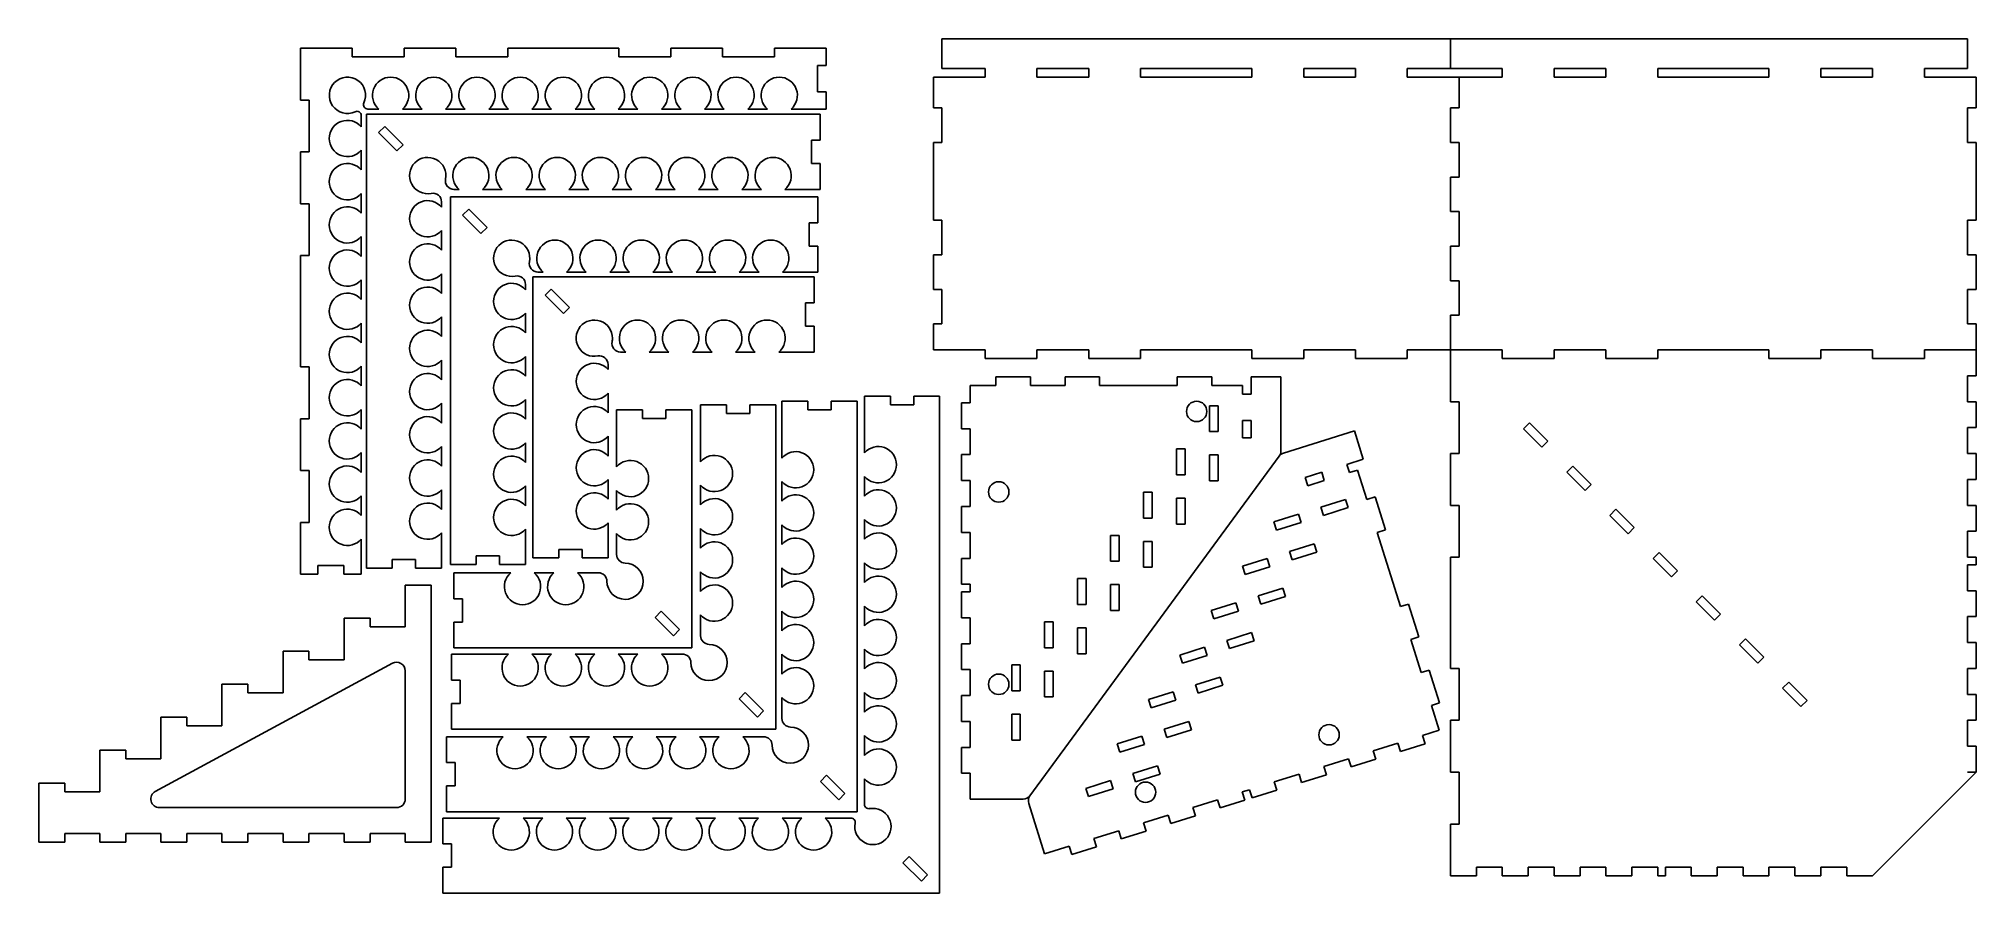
# Model space of a CAD drawing. Extents: x -43.9 to 12.2, y -3.5 to 21.2.
import ezdxf

# ---------------------------------------------------------------- set-up
doc = ezdxf.new("R2010")
doc.units = 0
doc.header["$MEASUREMENT"] = 0
for name, color, linetype in [('SIDE', 7, 'CONTINUOUS'), ('SUPPORT', 7, 'CONTINUOUS'), ('TRAY1', 7, 'CONTINUOUS'), ('TRAY2', 7, 'CONTINUOUS'), ('TRAY3', 7, 'CONTINUOUS'), ('TRAY4', 7, 'CONTINUOUS'), ('TRAY5', 7, 'CONTINUOUS'), ('TRAY6', 7, 'CONTINUOUS'), ('TRAY7', 7, 'CONTINUOUS'), ('TRAY8', 7, 'CONTINUOUS')]:
    doc.layers.add(name, color=color, linetype=linetype)

msp = doc.modelspace()

# ---------------------------------------------------------------- linework, layer by layer
at = {"layer": 'SIDE', "color": 5, "linetype": 'CONTINUOUS'}
for p, q in [((-3, 21.22), (-17.72, 21.22)), ((-17.72, 21.22), (-17.72, 20.36)), ((-3, 21.22), (11.97, 21.22)), ((-3, 21.22), (-3, 20.36)), ((11.97, 21.22), (11.97, 20.36)), ((-16.47, 20.36), (-17.72, 20.36)), ((-16.47, 20.11), (-16.47, 20.36)), ((-14.97, 20.11), (-14.97, 20.36)), ((-13.47, 20.36), (-14.97, 20.36)), ((-13.47, 20.11), (-13.47, 20.36)), ((-11.97, 20.11), (-11.97, 20.36)), ((-8.75, 20.36), (-11.97, 20.36)), ((-8.75, 20.11), (-8.75, 20.36)), ((-7.25, 20.11), (-7.25, 20.36)), ((-5.75, 20.36), (-7.25, 20.36)), ((-5.75, 20.11), (-5.75, 20.36)), ((-4.25, 20.11), (-4.25, 20.36)), ((-1.5, 20.36), (-4.25, 20.36)), ((-1.5, 20.11), (-1.5, 20.36)), ((0, 20.11), (0, 20.36)), ((0, 20.36), (1.5, 20.36)), ((1.5, 20.11), (1.5, 20.36)), ((3, 20.11), (3, 20.36)), ((3, 20.36), (6.22, 20.36)), ((6.22, 20.11), (6.22, 20.36)), ((7.72, 20.11), (7.72, 20.36)), ((7.72, 20.36), (9.22, 20.36)), ((9.22, 20.11), (9.22, 20.36)), ((10.72, 20.11), (10.72, 20.36)), ((10.72, 20.36), (11.97, 20.36)), ((-17.97, 20.11), (-17.97, 19.22)), ((-17.97, 20.11), (-17.72, 20.11)), ((-16.47, 20.11), (-17.97, 20.11)), ((-13.47, 20.11), (-14.97, 20.11)), ((-8.75, 20.11), (-11.97, 20.11)), ((-5.75, 20.11), (-7.25, 20.11)), ((-1.5, 20.11), (-4.25, 20.11)), ((-2.75, 20.11), (-2.75, 19.22)), ((0, 20.11), (1.5, 20.11)), ((3, 20.11), (6.22, 20.11)), ((7.72, 20.11), (9.22, 20.11)), ((12.22, 20.11), (10.72, 20.11)), ((12.22, 20.11), (12.22, 19.22)), ((-17.97, 19.22), (-17.72, 19.22)), ((-17.72, 19.22), (-17.72, 18.22)), ((-3, 19.22), (-3, 18.22)), ((-2.75, 19.22), (-3, 19.22)), ((12.22, 19.22), (11.97, 19.22)), ((11.97, 19.22), (11.97, 18.22)), ((-17.97, 18.22), (-17.72, 18.22)), ((-17.97, 18.22), (-17.97, 15.97)), ((-2.75, 18.22), (-3, 18.22)), ((-2.75, 18.22), (-2.75, 17.22)), ((12.22, 18.22), (11.97, 18.22)), ((12.22, 18.22), (12.22, 15.97)), ((-3, 17.22), (-3, 16.22)), ((-2.75, 17.22), (-3, 17.22)), ((-17.97, 15.97), (-17.72, 15.97)), ((-17.72, 15.97), (-17.72, 14.97)), ((-2.75, 16.22), (-3, 16.22)), ((-2.75, 16.22), (-2.75, 15.22)), ((12.22, 15.97), (11.97, 15.97)), ((11.97, 15.97), (11.97, 14.97)), ((-2.75, 15.22), (-3, 15.22)), ((-3, 15.22), (-3, 14.22)), ((-17.97, 14.97), (-17.72, 14.97)), ((-17.97, 14.97), (-17.97, 13.97)), ((12.22, 14.97), (11.97, 14.97)), ((12.22, 14.97), (12.22, 13.97)), ((-2.75, 14.22), (-3, 14.22)), ((-2.75, 14.22), (-2.75, 13.22)), ((-17.97, 13.97), (-17.72, 13.97)), ((-17.72, 13.97), (-17.72, 12.97)), ((12.22, 13.97), (11.97, 13.97)), ((11.97, 13.97), (11.97, 12.97)), ((-17.97, 12.97), (-17.72, 12.97)), ((-17.97, 12.97), (-17.97, 12.22)), ((-2.75, 13.22), (-3, 13.22)), ((-3, 13.22), (-3, 12.22)), ((12.22, 12.97), (11.97, 12.97)), ((12.22, 12.97), (12.22, 12.22)), ((-17.97, 12.22), (-16.47, 12.22)), ((-16.47, 11.97), (-16.47, 12.22)), ((-16.47, 11.97), (-14.97, 11.97)), ((-14.97, 11.97), (-14.97, 12.22)), ((-14.97, 12.22), (-13.47, 12.22)), ((-13.47, 11.97), (-13.47, 12.22)), ((-13.47, 11.97), (-11.97, 11.97)), ((-11.97, 11.97), (-11.97, 12.22)), ((-11.97, 12.22), (-8.75, 12.22)), ((-8.75, 11.97), (-8.75, 12.22)), ((-8.75, 11.97), (-7.25, 11.97)), ((-7.25, 11.97), (-7.25, 12.22)), ((-7.25, 12.22), (-5.75, 12.22)), ((-5.75, 11.97), (-5.75, 12.22)), ((-5.75, 11.97), (-4.25, 11.97)), ((-4.25, 11.97), (-4.25, 12.22)), ((-4.25, 12.22), (-3, 12.22)), ((-1.5, 12.22), (-3, 12.22)), ((-3, 10.72), (-3, 12.22)), ((-1.5, 11.97), (-1.5, 12.22)), ((0, 11.97), (-1.5, 11.97)), ((0, 11.97), (0, 12.22)), ((1.5, 12.22), (0, 12.22)), ((1.5, 11.97), (1.5, 12.22)), ((3, 11.97), (1.5, 11.97)), ((3, 11.97), (3, 12.22)), ((6.22, 12.22), (3, 12.22)), ((6.22, 11.97), (6.22, 12.22)), ((7.72, 11.97), (6.22, 11.97)), ((7.72, 11.97), (7.72, 12.22)), ((9.22, 12.22), (7.72, 12.22)), ((9.22, 11.97), (9.22, 12.22)), ((10.72, 11.97), (9.22, 11.97)), ((12.22, 12.22), (10.72, 12.22)), ((10.72, 11.97), (10.72, 12.22)), ((12.22, 11.47), (12.22, 12.22)), ((-16.158, 11.187), (-16.158, 11.437)), ((-15.158, 11.437), (-16.158, 11.437)), ((-15.158, 11.187), (-15.158, 11.437)), ((-14.158, 11.187), (-14.158, 11.437)), ((-13.158, 11.437), (-14.158, 11.437)), ((-13.158, 11.187), (-13.158, 11.437)), ((-9.908, 11.437), (-10.908, 11.437)), ((-10.908, 11.187), (-10.908, 11.437)), ((-9.908, 11.187), (-9.908, 11.437)), ((-7.908, 11.437), (-8.768, 11.437)), ((-8.768, 10.937), (-8.768, 11.437)), ((-7.908, 9.29), (-7.908, 11.437)), ((12.22, 11.47), (11.97, 11.47)), ((11.97, 10.72), (11.97, 11.47)), ((-16.908, 10.687), (-17.158, 10.687)), ((-17.158, 9.937), (-17.158, 10.687)), ((-16.908, 10.687), (-16.908, 11.187)), ((-16.158, 11.187), (-16.908, 11.187)), ((-15.158, 11.187), (-14.158, 11.187)), ((-13.158, 11.187), (-10.908, 11.187)), ((-9.908, 11.187), (-9.018, 11.187)), ((-9.018, 10.937), (-9.018, 11.187)), ((-8.768, 10.937), (-9.018, 10.937)), ((-2.75, 10.72), (-3, 10.72)), ((-2.75, 9.22), (-2.75, 10.72)), ((12.22, 10.72), (11.97, 10.72)), ((12.22, 9.97), (12.22, 10.72)), ((-9.973, 10.602), (-9.723, 10.602)), ((-9.973, 9.852), (-9.973, 10.602)), ((-9.723, 9.852), (-9.723, 10.602)), ((-8.768, 10.177), (-9.018, 10.177)), ((-9.018, 9.677), (-9.018, 10.177)), ((-8.768, 9.677), (-8.768, 10.177)), ((-0.886, 9.93), (-0.71, 10.106)), ((-0.71, 10.106), (-0.179, 9.576)), ((-16.908, 9.937), (-17.158, 9.937)), ((-16.908, 9.187), (-16.908, 9.937)), ((-9.973, 9.852), (-9.723, 9.852)), ((-8.768, 9.677), (-9.018, 9.677)), ((-7.83, 9.233), (-5.781, 9.875)), ((-5.781, 9.875), (-5.524, 9.054)), ((-0.886, 9.93), (-0.356, 9.399)), ((-0.356, 9.399), (-0.179, 9.576)), ((12.22, 9.97), (11.97, 9.97)), ((11.97, 9.22), (11.97, 9.97)), ((-16.908, 9.187), (-17.158, 9.187)), ((-17.158, 8.437), (-17.158, 9.187)), ((-15.173, -0.681), (-7.956, 9.142)), ((-10.928, 9.352), (-10.678, 9.352)), ((-10.928, 8.602), (-10.928, 9.352)), ((-10.678, 8.602), (-10.678, 9.352)), ((-9.973, 8.427), (-9.973, 9.177)), ((-9.973, 9.177), (-9.723, 9.177)), ((-9.723, 8.427), (-9.723, 9.177)), ((-6.001, 8.904), (-5.524, 9.054)), ((-2.75, 9.22), (-3, 9.22)), ((-3, 7.72), (-3, 9.22)), ((12.22, 9.22), (11.97, 9.22)), ((12.22, 8.47), (12.22, 9.22)), ((-16.908, 8.437), (-17.158, 8.437)), ((-16.908, 7.687), (-16.908, 8.437)), ((-10.928, 8.602), (-10.678, 8.602)), ((-9.973, 8.427), (-9.723, 8.427)), ((-7.204, 8.528), (-6.727, 8.677)), ((-7.204, 8.528), (-7.129, 8.289)), ((-7.129, 8.289), (-6.652, 8.439)), ((-6.727, 8.677), (-6.652, 8.439)), ((-6.001, 8.904), (-5.927, 8.666)), ((-5.927, 8.666), (-5.688, 8.741)), ((-5.422, 7.891), (-5.688, 8.741)), ((0.364, 8.68), (0.54, 8.856)), ((0.364, 8.68), (0.894, 8.149)), ((0.54, 8.856), (1.071, 8.326)), ((12.22, 8.47), (11.97, 8.47)), ((11.97, 7.72), (11.97, 8.47)), ((-11.883, 8.102), (-11.633, 8.102)), ((-11.883, 7.352), (-11.883, 8.102)), ((-11.633, 7.352), (-11.633, 8.102)), ((-10.928, 7.177), (-10.928, 7.927)), ((-10.928, 7.927), (-10.678, 7.927)), ((-10.678, 7.177), (-10.678, 7.927)), ((-6.751, 7.669), (-6.035, 7.893)), ((-5.961, 7.654), (-6.035, 7.893)), ((-5.422, 7.891), (-5.183, 7.966)), ((-5.183, 7.966), (-4.884, 7.012)), ((0.894, 8.149), (1.071, 8.326)), ((-16.908, 7.687), (-17.158, 7.687)), ((-17.158, 6.937), (-17.158, 7.687)), ((-11.883, 7.352), (-11.633, 7.352)), ((-8.111, 7.243), (-7.395, 7.467)), ((-7.321, 7.228), (-7.395, 7.467)), ((-6.676, 7.43), (-6.751, 7.669)), ((-6.676, 7.43), (-5.961, 7.654)), ((-2.75, 7.72), (-3, 7.72)), ((-2.75, 6.22), (-2.75, 7.72)), ((1.614, 7.43), (1.79, 7.606)), ((1.614, 7.43), (2.144, 6.899)), ((1.79, 7.606), (2.321, 7.076)), ((12.22, 7.72), (11.97, 7.72)), ((12.22, 6.97), (12.22, 7.72)), ((-16.908, 6.937), (-17.158, 6.937)), ((-16.908, 6.187), (-16.908, 6.937)), ((-12.838, 6.852), (-12.588, 6.852)), ((-12.838, 6.102), (-12.838, 6.852)), ((-12.588, 6.852), (-12.588, 6.102)), ((-10.928, 7.177), (-10.678, 7.177)), ((-8.036, 7.004), (-8.111, 7.243)), ((-8.036, 7.004), (-7.321, 7.228)), ((-5.123, 6.937), (-4.884, 7.012)), ((-4.45, 4.79), (-5.123, 6.937)), ((2.144, 6.899), (2.321, 7.076)), ((12.22, 6.97), (11.97, 6.97)), ((11.97, 6.22), (11.97, 6.97)), ((-16.908, 6.187), (-17.158, 6.187)), ((-17.158, 5.437), (-17.158, 6.187)), ((-11.883, 5.927), (-11.883, 6.677)), ((-11.883, 6.677), (-11.633, 6.677)), ((-11.633, 5.927), (-11.633, 6.677)), ((-9.018, 5.958), (-8.303, 6.182)), ((-8.228, 5.943), (-8.303, 6.182)), ((-7.658, 6.384), (-6.943, 6.608)), ((-7.584, 6.145), (-7.658, 6.384)), ((-7.584, 6.145), (-6.868, 6.369)), ((-6.868, 6.369), (-6.943, 6.608)), ((-2.75, 6.22), (-3, 6.22)), ((-3, 3), (-3, 6.22)), ((2.864, 6.18), (3.04, 6.356)), ((2.864, 6.18), (3.394, 5.649)), ((3.04, 6.356), (3.571, 5.826)), ((12.22, 6.22), (11.97, 6.22)), ((12.22, 6), (12.22, 6.22)), ((-12.838, 6.102), (-12.588, 6.102)), ((-11.883, 5.927), (-11.633, 5.927)), ((-8.944, 5.719), (-9.018, 5.958)), ((-8.944, 5.719), (-8.228, 5.943)), ((3.394, 5.649), (3.571, 5.826)), ((11.97, 5.25), (11.97, 6)), ((12.22, 6), (11.97, 6)), ((-16.908, 5.437), (-17.158, 5.437)), ((-17.158, 4.467), (-17.158, 5.217)), ((-16.908, 5.217), (-17.158, 5.217)), ((-16.908, 5.217), (-16.908, 5.437)), ((-13.543, 5.602), (-13.793, 5.602)), ((-13.793, 4.852), (-13.793, 5.602)), ((-13.543, 4.852), (-13.543, 5.602)), ((-12.838, 4.677), (-12.838, 5.427)), ((-12.838, 5.427), (-12.588, 5.427)), ((-12.588, 5.427), (-12.588, 4.677)), ((-8.566, 5.099), (-7.85, 5.323)), ((-8.491, 4.86), (-8.566, 5.099)), ((-8.491, 4.86), (-7.775, 5.084)), ((-7.775, 5.084), (-7.85, 5.323)), ((4.114, 4.93), (4.29, 5.106)), ((4.29, 5.106), (4.821, 4.576)), ((12.22, 5.25), (11.97, 5.25)), ((12.22, 4.5), (12.22, 5.25)), ((-13.543, 4.852), (-13.793, 4.852)), ((-12.838, 4.677), (-12.588, 4.677)), ((-9.926, 4.673), (-9.21, 4.897)), ((-9.851, 4.434), (-9.926, 4.673)), ((-9.851, 4.434), (-9.135, 4.658)), ((-9.135, 4.658), (-9.21, 4.897)), ((-4.45, 4.79), (-4.212, 4.865)), ((-4.212, 4.865), (-3.913, 3.911)), ((4.114, 4.93), (4.644, 4.399)), ((4.644, 4.399), (4.821, 4.576)), ((12.22, 4.5), (11.97, 4.5)), ((11.97, 3.75), (11.97, 4.5)), ((-16.908, 4.467), (-17.158, 4.467)), ((-16.908, 3.717), (-16.908, 4.467)), ((-14.748, 4.352), (-14.748, 3.602)), ((-14.498, 4.352), (-14.748, 4.352)), ((-14.498, 3.602), (-14.498, 4.352)), ((-13.793, 3.427), (-13.793, 4.177)), ((-13.543, 4.177), (-13.793, 4.177)), ((-13.543, 3.427), (-13.543, 4.177)), ((-8.757, 4.038), (-9.473, 3.814)), ((-8.683, 3.799), (-8.757, 4.038)), ((-16.908, 3.717), (-17.158, 3.717)), ((-17.158, 2.967), (-17.158, 3.717)), ((-14.498, 3.602), (-14.748, 3.602)), ((-13.543, 3.427), (-13.793, 3.427)), ((-10.117, 3.612), (-10.833, 3.388)), ((-10.758, 3.149), (-10.833, 3.388)), ((-10.758, 3.149), (-10.042, 3.373)), ((-10.042, 3.373), (-10.117, 3.612)), ((-9.398, 3.575), (-9.473, 3.814)), ((-9.398, 3.575), (-8.683, 3.799)), ((-4.151, 3.836), (-3.913, 3.911)), ((-3.852, 2.882), (-4.151, 3.836)), ((5.364, 3.68), (5.54, 3.856)), ((5.364, 3.68), (5.894, 3.149)), ((5.54, 3.856), (6.071, 3.326)), ((12.22, 3.75), (11.97, 3.75)), ((12.22, 3), (12.22, 3.75)), ((-16.908, 2.967), (-17.158, 2.967)), ((-16.908, 2.217), (-16.908, 2.967)), ((-15.453, 3.102), (-15.703, 3.102)), ((-15.703, 2.352), (-15.703, 3.102)), ((-15.453, 2.352), (-15.453, 3.102)), ((-14.748, 2.177), (-14.748, 2.927)), ((-14.748, 2.927), (-14.498, 2.927)), ((-14.498, 2.177), (-14.498, 2.927)), ((-3.852, 2.882), (-3.614, 2.956)), ((-3.614, 2.956), (-3.315, 2.002)), ((-2.75, 3), (-3, 3)), ((-2.75, 1.5), (-2.75, 3)), ((5.894, 3.149), (6.071, 3.326)), ((12.22, 3), (11.97, 3)), ((11.97, 2.25), (11.97, 3)), ((-15.453, 2.352), (-15.703, 2.352)), ((-11.74, 2.103), (-11.024, 2.327)), ((-11.024, 2.327), (-10.95, 2.088)), ((-10.38, 2.529), (-9.665, 2.753)), ((-10.38, 2.529), (-10.306, 2.29)), ((-10.306, 2.29), (-9.59, 2.514)), ((-9.665, 2.753), (-9.59, 2.514)), ((6.614, 2.43), (6.79, 2.606)), ((6.614, 2.43), (7.144, 1.899)), ((6.79, 2.606), (7.321, 2.076)), ((12.22, 2.25), (11.97, 2.25)), ((12.22, 1.5), (12.22, 2.25)), ((-16.908, 2.217), (-17.158, 2.217)), ((-17.158, 1.467), (-17.158, 2.217)), ((-14.498, 2.177), (-14.748, 2.177)), ((-11.74, 2.103), (-11.665, 1.864)), ((-11.665, 1.864), (-10.95, 2.088)), ((-3.553, 1.927), (-3.315, 2.002)), ((-3.553, 1.927), (-3.329, 1.212)), ((7.144, 1.899), (7.321, 2.076)), ((-16.908, 1.467), (-17.158, 1.467)), ((-16.908, 0.717), (-16.908, 1.467)), ((-15.703, 0.927), (-15.703, 1.677)), ((-15.453, 1.677), (-15.703, 1.677)), ((-15.453, 0.927), (-15.453, 1.677)), ((-11.288, 1.244), (-10.572, 1.468)), ((-11.288, 1.244), (-11.213, 1.005)), ((-10.497, 1.229), (-11.213, 1.005)), ((-10.572, 1.468), (-10.497, 1.229)), ((-3.806, 1.062), (-3.329, 1.212)), ((-2.75, 1.5), (-3, 1.5)), ((-3, 0), (-3, 1.5)), ((12.22, 1.5), (11.97, 1.5)), ((11.97, 0.75), (11.97, 1.5)), ((-16.908, 0.717), (-17.158, 0.717)), ((-17.158, -0.033), (-17.158, 0.717)), ((-15.453, 0.927), (-15.703, 0.927)), ((-12.647, 0.817), (-11.932, 1.042)), ((-12.647, 0.817), (-12.573, 0.579)), ((-12.573, 0.579), (-11.857, 0.803)), ((-11.857, 0.803), (-11.932, 1.042)), ((-5.238, 0.614), (-4.522, 0.838)), ((-5.238, 0.614), (-5.163, 0.375)), ((-4.522, 0.838), (-4.447, 0.599)), ((-4.447, 0.599), (-3.731, 0.824)), ((-3.806, 1.062), (-3.731, 0.824)), ((12.22, 0.75), (11.97, 0.75)), ((12.22, 0), (12.22, 0.75)), ((-12.195, -0.042), (-11.479, 0.183)), ((-11.479, 0.183), (-11.404, -0.056)), ((-6.669, 0.165), (-5.953, 0.389)), ((-6.669, 0.165), (-6.594, -0.073)), ((-5.953, 0.389), (-5.878, 0.151)), ((-5.878, 0.151), (-5.163, 0.375)), ((9.22, -3), (12.22, 0)), ((11.97, 0), (12.22, 0)), ((-16.908, -0.033), (-17.158, -0.033)), ((-16.908, -0.783), (-16.908, -0.033)), ((-13.555, -0.468), (-12.839, -0.243)), ((-13.555, -0.468), (-13.48, -0.706)), ((-13.48, -0.706), (-12.764, -0.482)), ((-12.839, -0.243), (-12.764, -0.482)), ((-12.195, -0.042), (-12.12, -0.28)), ((-12.12, -0.28), (-11.404, -0.056)), ((-9.026, -0.573), (-8.816, -0.508)), ((-8.816, -0.508), (-8.741, -0.746)), ((-8.741, -0.746), (-8.026, -0.522)), ((-8.1, -0.283), (-7.385, -0.059)), ((-8.1, -0.283), (-8.026, -0.522)), ((-7.385, -0.059), (-7.31, -0.298)), ((-7.31, -0.298), (-6.594, -0.073)), ((-2.75, 0), (-3, 0)), ((-2.75, -1.5), (-2.75, 0)), ((-15.374, -0.783), (-16.908, -0.783)), ((-15.21, -0.904), (-14.751, -2.367)), ((-10.457, -1.022), (-9.742, -0.798)), ((-10.457, -1.022), (-10.383, -1.26)), ((-9.742, -0.798), (-9.667, -1.036)), ((-9.667, -1.036), (-8.951, -0.812)), ((-9.026, -0.573), (-8.951, -0.812)), ((-11.889, -1.47), (-11.173, -1.246)), ((-11.889, -1.47), (-11.814, -1.709)), ((-11.173, -1.246), (-11.098, -1.485)), ((-11.098, -1.485), (-10.383, -1.26)), ((-3, -3), (-3, -1.5)), ((-2.75, -1.5), (-3, -1.5)), ((-14.751, -2.367), (-14.036, -2.143)), ((-14.036, -2.143), (-13.961, -2.382)), ((-13.961, -2.382), (-13.245, -2.157)), ((-13.32, -1.919), (-12.604, -1.695)), ((-13.32, -1.919), (-13.245, -2.157)), ((-12.604, -1.695), (-12.53, -1.933)), ((-12.53, -1.933), (-11.814, -1.709)), ((-2.25, -3), (-2.25, -2.75)), ((-1.5, -2.75), (-2.25, -2.75)), ((-1.5, -3), (-1.5, -2.75)), ((-0.75, -3), (-0.75, -2.75)), ((0, -2.75), (-0.75, -2.75)), ((0, -3), (0, -2.75)), ((0.75, -3), (0.75, -2.75)), ((1.5, -2.75), (0.75, -2.75)), ((1.5, -3), (1.5, -2.75)), ((2.25, -3), (2.25, -2.75)), ((3, -2.75), (2.25, -2.75)), ((3, -3), (3, -2.75)), ((3.97, -2.75), (3.22, -2.75)), ((3.22, -3), (3.22, -2.75)), ((3.97, -3), (3.97, -2.75)), ((4.72, -3), (4.72, -2.75)), ((5.47, -2.75), (4.72, -2.75)), ((5.47, -3), (5.47, -2.75)), ((6.22, -3), (6.22, -2.75)), ((6.97, -2.75), (6.22, -2.75)), ((6.97, -3), (6.97, -2.75)), ((7.72, -3), (7.72, -2.75)), ((8.47, -2.75), (7.72, -2.75)), ((8.47, -3), (8.47, -2.75)), ((-2.25, -3), (-3, -3)), ((-0.75, -3), (-1.5, -3)), ((0.75, -3), (0, -3)), ((2.25, -3), (1.5, -3)), ((3.22, -3), (3, -3)), ((4.72, -3), (3.97, -3)), ((6.22, -3), (5.47, -3)), ((7.72, -3), (6.97, -3)), ((9.22, -3), (8.47, -3))]:
    msp.add_line(p, q, dxfattribs=at)
for centre in [(-10.348, 10.437), (-16.078, 8.107), (-16.078, 2.542), (-6.516, 1.083), (-11.827, -0.581)]:
    msp.add_circle(centre, 0.295, dxfattribs=at)
for centre, radius, start, end in [((-8.158, 9.29), 0.25, 323.6984, 0), ((-7.755, 8.994), 0.25, 107.3968, 143.6984), ((-6.006, 7.247), 0.295, 17.3968, 17.3968), ((-15.374, -0.533), 0.25, 270, 323.6984), ((-14.971, -0.829), 0.25, 143.6984, 197.3968)]:
    msp.add_arc(centre, radius, start, end, dxfattribs=at)
at = {"layer": 'SUPPORT', "color": 5, "linetype": 'CONTINUOUS'}
for p, q in [((-33.259, 5.41), (-32.51, 5.41)), ((-33.259, 4.205), (-33.259, 5.41)), ((-32.51, 5.41), (-32.51, -2.025)), ((-34.277, 4.455), (-35.027, 4.455)), ((-35.027, 3.25), (-35.027, 4.455)), ((-34.277, 4.205), (-34.277, 4.455)), ((-33.259, 4.205), (-34.277, 4.205)), ((-36.045, 3.5), (-36.795, 3.5)), ((-36.795, 2.295), (-36.795, 3.5)), ((-36.045, 3.25), (-36.045, 3.5)), ((-33.628, 3.154), (-40.494, -0.555)), ((-35.027, 3.25), (-36.045, 3.25)), ((-33.259, 2.934), (-33.259, -0.775)), ((-37.813, 2.545), (-38.563, 2.545)), ((-38.563, 1.34), (-38.563, 2.545)), ((-37.813, 2.295), (-37.813, 2.545)), ((-36.795, 2.295), (-37.813, 2.295)), ((-39.581, 1.59), (-40.331, 1.59)), ((-40.331, 0.385), (-40.331, 1.59)), ((-39.581, 1.34), (-39.581, 1.59)), ((-38.563, 1.34), (-39.581, 1.34)), ((-41.349, 0.635), (-42.099, 0.635)), ((-42.099, -0.57), (-42.099, 0.635)), ((-41.349, 0.385), (-41.349, 0.635)), ((-40.331, 0.385), (-41.349, 0.385)), ((-43.867, -2.025), (-43.867, -0.32)), ((-43.117, -0.32), (-43.867, -0.32)), ((-43.117, -0.57), (-43.117, -0.32)), ((-42.099, -0.57), (-43.117, -0.57)), ((-40.375, -1.025), (-33.509, -1.025)), ((-43.117, -2.025), (-43.867, -2.025)), ((-43.117, -2.025), (-43.117, -1.775)), ((-42.099, -1.775), (-43.117, -1.775)), ((-42.099, -2.025), (-42.099, -1.775)), ((-41.349, -2.025), (-42.099, -2.025)), ((-41.349, -2.025), (-41.349, -1.775)), ((-40.331, -1.775), (-41.349, -1.775)), ((-40.331, -2.025), (-40.331, -1.775)), ((-39.581, -2.025), (-40.331, -2.025)), ((-39.581, -2.025), (-39.581, -1.775)), ((-38.563, -1.775), (-39.581, -1.775)), ((-38.563, -2.025), (-38.563, -1.775)), ((-37.813, -2.025), (-38.563, -2.025)), ((-37.813, -2.025), (-37.813, -1.775)), ((-36.795, -1.775), (-37.813, -1.775)), ((-36.795, -2.025), (-36.795, -1.775)), ((-36.045, -2.025), (-36.795, -2.025)), ((-36.045, -2.025), (-36.045, -1.775)), ((-35.027, -1.775), (-36.045, -1.775)), ((-35.027, -2.025), (-35.027, -1.775)), ((-34.277, -2.025), (-35.027, -2.025)), ((-34.277, -2.025), (-34.277, -1.775)), ((-33.259, -1.775), (-34.277, -1.775)), ((-33.259, -1.775), (-33.259, -2.025)), ((-32.51, -2.025), (-33.259, -2.025))]:
    msp.add_line(p, q, dxfattribs=at)
for centre, start, end in [((-33.509, 2.934), 0, 118.3761), ((-40.375, -0.775), 118.3761, 270), ((-33.509, -0.775), 270, 0)]:
    msp.add_arc(centre, 0.25, start, end, dxfattribs=at)
at = {"layer": 'TRAY1', "color": 5, "linetype": 'CONTINUOUS'}
for p, q in [((-27.138, 10.479), (-27.138, 8.834)), ((-26.388, 10.479), (-27.138, 10.479)), ((-26.388, 10.479), (-26.388, 10.229)), ((-25.713, 10.229), (-26.388, 10.229)), ((-24.963, 10.479), (-25.713, 10.479)), ((-25.713, 10.229), (-25.713, 10.479)), ((-24.963, 3.594), (-24.963, 10.479)), ((-27.138, 8.154), (-27.138, 7.584)), ((-27.138, 6.904), (-27.138, 6.3)), ((-31.848, 5.769), (-31.848, 5.019)), ((-30.203, 5.769), (-31.848, 5.769)), ((-28.953, 5.769), (-29.523, 5.769)), ((-27.67, 5.769), (-28.273, 5.769)), ((-31.598, 5.019), (-31.848, 5.019)), ((-31.598, 5.019), (-31.598, 4.344)), ((-25.847, 4.654), (-26.024, 4.478)), ((-25.317, 4.124), (-25.847, 4.654)), ((-31.598, 4.344), (-31.848, 4.344)), ((-31.848, 4.344), (-31.848, 3.594)), ((-25.494, 3.947), (-26.024, 4.478)), ((-25.317, 4.124), (-25.494, 3.947)), ((-24.963, 3.594), (-31.848, 3.594))]:
    msp.add_line(p, q, dxfattribs=at)
for centre, radius, start, end in [((-26.738, 8.494), 0.525, 220.3676, 139.6324), ((-26.738, 7.244), 0.525, 220.3676, 139.6324), ((-26.888, 6.3), 0.25, 180, 269.5303), ((-29.863, 5.369), 0.525, 130.3676, 49.6324), ((-28.613, 5.369), 0.525, 130.3676, 49.6324), ((-27.67, 5.519), 0.25, 0.4697, 90), ((-26.895, 5.525), 0.525, 180, 89.5303), ((-26.895, 5.525), 0.525, 180, 180.4697)]:
    msp.add_arc(centre, radius, start, end, dxfattribs=at)
at = {"layer": 'TRAY2', "color": 5, "linetype": 'CONTINUOUS'}
for p, q in [((-29.56, 14.332), (-21.425, 14.332)), ((-29.56, 14.332), (-29.56, 6.197)), ((-21.425, 13.582), (-21.425, 14.332)), ((-29.206, 13.802), (-29.03, 13.978)), ((-29.206, 13.802), (-28.676, 13.271)), ((-29.03, 13.978), (-28.499, 13.448)), ((-21.675, 12.907), (-21.675, 13.582)), ((-21.675, 13.582), (-21.425, 13.582)), ((-28.676, 13.271), (-28.499, 13.448)), ((-21.675, 12.907), (-21.425, 12.907)), ((-21.425, 12.157), (-21.425, 12.907)), ((-27.385, 11.797), (-27.385, 11.647)), ((-27.025, 12.157), (-26.875, 12.157)), ((-26.195, 12.157), (-25.625, 12.157)), ((-24.945, 12.157), (-24.375, 12.157)), ((-23.695, 12.157), (-23.125, 12.157)), ((-22.445, 12.157), (-21.425, 12.157)), ((-27.385, 10.967), (-27.385, 10.397)), ((-27.385, 9.717), (-27.385, 9.147)), ((-27.385, 8.467), (-27.385, 7.897)), ((-27.385, 7.217), (-27.385, 6.197)), ((-29.56, 6.197), (-28.81, 6.197)), ((-28.81, 6.447), (-28.135, 6.447)), ((-28.81, 6.447), (-28.81, 6.197)), ((-28.135, 6.447), (-28.135, 6.197)), ((-28.135, 6.197), (-27.385, 6.197))]:
    msp.add_line(p, q, dxfattribs=at)
for centre, radius, start, end in [((-27.785, 12.557), 0.525, 0, 281.1599), ((-26.535, 12.557), 0.525, 310.3676, 229.6324), ((-25.285, 12.557), 0.525, 310.3676, 229.6324), ((-24.035, 12.557), 0.525, 310.3676, 229.6324), ((-22.785, 12.557), 0.525, 310.3676, 229.6324), ((-27.025, 12.407), 0.25, 168.8401, 270), ((-27.785, 12.557), 0.525, 348.8401, 0), ((-27.785, 12.557), 0.525, 348.8401, 0), ((-27.785, 11.307), 0.525, 40.3676, 319.6324), ((-27.635, 11.797), 0.25, 0, 101.1599), ((-27.785, 10.057), 0.525, 40.3676, 319.6324), ((-27.785, 8.807), 0.525, 40.3676, 319.6324), ((-27.785, 7.557), 0.525, 40.3676, 319.6324)]:
    msp.add_arc(centre, radius, start, end, dxfattribs=at)
at = {"layer": 'TRAY3', "color": 5, "linetype": 'CONTINUOUS'}
for p, q in [((-24.707, 8.981), (-24.707, 10.626)), ((-23.957, 10.626), (-24.707, 10.626)), ((-23.957, 10.376), (-23.957, 10.626)), ((-23.282, 10.376), (-23.957, 10.376)), ((-22.532, 10.626), (-23.282, 10.626)), ((-23.282, 10.626), (-23.282, 10.376)), ((-22.532, 10.626), (-22.532, 1.241)), ((-24.707, 7.731), (-24.707, 8.301)), ((-24.707, 6.481), (-24.707, 7.051)), ((-24.707, 5.231), (-24.707, 5.801)), ((-24.707, 3.948), (-24.707, 4.551)), ((-31.917, 3.416), (-31.917, 2.666)), ((-30.272, 3.416), (-31.917, 3.416)), ((-29.022, 3.416), (-29.592, 3.416)), ((-27.772, 3.416), (-28.342, 3.416)), ((-26.522, 3.416), (-27.092, 3.416)), ((-25.239, 3.416), (-25.842, 3.416)), ((-31.667, 2.666), (-31.917, 2.666)), ((-31.667, 2.666), (-31.667, 1.991)), ((-23.416, 2.302), (-23.593, 2.125)), ((-22.886, 1.772), (-23.416, 2.302)), ((-31.917, 1.991), (-31.917, 1.241)), ((-31.667, 1.991), (-31.917, 1.991)), ((-23.063, 1.595), (-23.593, 2.125)), ((-22.886, 1.772), (-23.063, 1.595)), ((-22.532, 1.241), (-31.917, 1.241))]:
    msp.add_line(p, q, dxfattribs=at)
for centre, radius, start, end in [((-24.307, 8.641), 0.525, 220.3676, 139.6324), ((-24.307, 7.391), 0.525, 220.3676, 139.6324), ((-24.307, 6.141), 0.525, 220.3676, 139.6324), ((-24.307, 4.891), 0.525, 220.3676, 139.6324), ((-24.457, 3.948), 0.25, 180, 269.5303), ((-29.932, 3.016), 0.525, 130.3676, 49.6324), ((-28.682, 3.016), 0.525, 130.3676, 49.6324), ((-27.432, 3.016), 0.525, 130.3676, 49.6324), ((-26.182, 3.016), 0.525, 130.3676, 49.6324), ((-25.239, 3.166), 0.25, 0.4697, 90), ((-24.464, 3.173), 0.525, 180, 89.5303), ((-24.464, 3.173), 0.525, 180, 180.4697)]:
    msp.add_arc(centre, radius, start, end, dxfattribs=at)
at = {"layer": 'TRAY4', "color": 5, "linetype": 'CONTINUOUS'}
for p, q in [((-31.952, 16.645), (-21.317, 16.645)), ((-31.952, 6.01), (-31.952, 16.645)), ((-31.598, 16.115), (-31.421, 16.291)), ((-31.421, 16.291), (-30.891, 15.761)), ((-21.317, 15.895), (-21.317, 16.645)), ((-31.598, 16.115), (-31.068, 15.584)), ((-31.068, 15.584), (-30.891, 15.761)), ((-21.567, 15.22), (-21.567, 15.895)), ((-21.567, 15.895), (-21.317, 15.895)), ((-21.317, 15.22), (-21.567, 15.22)), ((-21.317, 14.47), (-21.317, 15.22)), ((-29.777, 13.96), (-29.777, 14.11)), ((-29.267, 14.47), (-29.416, 14.47)), ((-28.017, 14.47), (-28.587, 14.47)), ((-26.767, 14.47), (-27.337, 14.47)), ((-25.517, 14.47), (-26.087, 14.47)), ((-24.267, 14.47), (-24.837, 14.47)), ((-23.017, 14.47), (-23.587, 14.47)), ((-21.317, 14.47), (-22.337, 14.47)), ((-29.777, 12.71), (-29.777, 13.28)), ((-29.777, 11.46), (-29.777, 12.03)), ((-29.777, 10.21), (-29.777, 10.78)), ((-29.777, 8.96), (-29.777, 9.53)), ((-29.777, 7.71), (-29.777, 8.28)), ((-29.777, 6.01), (-29.777, 7.03)), ((-31.202, 6.26), (-30.527, 6.26)), ((-31.202, 6.01), (-31.202, 6.26)), ((-30.527, 6.01), (-30.527, 6.26)), ((-31.952, 6.01), (-31.202, 6.01)), ((-30.527, 6.01), (-29.777, 6.01))]:
    msp.add_line(p, q, dxfattribs=at)
for centre, radius, start, end in [((-30.177, 14.87), 0.525, 348.8401, 281.1599), ((-28.927, 14.87), 0.525, 310.3676, 229.6324), ((-27.677, 14.87), 0.525, 310.3676, 229.6324), ((-26.427, 14.87), 0.525, 310.3676, 229.6324), ((-25.177, 14.87), 0.525, 310.3676, 229.6324), ((-23.927, 14.87), 0.525, 310.3676, 229.6324), ((-22.677, 14.87), 0.525, 310.3676, 229.6324), ((-29.416, 14.72), 0.25, 168.8401, 270), ((-30.177, 13.62), 0.525, 40.3676, 319.6324), ((-30.027, 14.11), 0.25, 0, 101.1599), ((-30.177, 12.37), 0.525, 40.3676, 319.6324), ((-30.177, 11.12), 0.525, 40.3676, 319.6324), ((-30.177, 9.87), 0.525, 40.3676, 319.6324), ((-30.177, 8.62), 0.525, 40.3676, 319.6324), ((-30.177, 7.37), 0.525, 40.3676, 319.6324)]:
    msp.add_arc(centre, radius, start, end, dxfattribs=at)
at = {"layer": 'TRAY5', "color": 5, "linetype": 'CONTINUOUS'}
for p, q in [((-22.355, 10.735), (-22.355, 9.09)), ((-21.605, 10.735), (-22.355, 10.735)), ((-21.605, 10.735), (-21.605, 10.485)), ((-20.18, 10.735), (-20.93, 10.735)), ((-20.93, 10.735), (-20.93, 10.485)), ((-20.18, 10.735), (-20.18, -1.15)), ((-20.93, 10.485), (-21.605, 10.485)), ((-22.355, 8.41), (-22.355, 7.84)), ((-22.355, 7.16), (-22.355, 6.59)), ((-22.355, 5.91), (-22.355, 5.34)), ((-22.355, 4.66), (-22.355, 4.09)), ((-22.355, 3.41), (-22.355, 2.84)), ((-22.355, 2.16), (-22.355, 1.556)), ((-32.065, 1.025), (-32.065, 0.275)), ((-30.42, 1.025), (-32.065, 1.025)), ((-29.17, 1.025), (-29.74, 1.025)), ((-27.92, 1.025), (-28.49, 1.025)), ((-26.67, 1.025), (-27.24, 1.025)), ((-25.42, 1.025), (-25.99, 1.025)), ((-24.17, 1.025), (-24.74, 1.025)), ((-22.886, 1.025), (-23.49, 1.025)), ((-31.815, 0.275), (-32.065, 0.275)), ((-31.815, 0.275), (-31.815, -0.4)), ((-32.065, -0.4), (-31.815, -0.4)), ((-32.065, -0.4), (-32.065, -1.15)), ((-21.064, -0.09), (-21.241, -0.267)), ((-20.71, -0.797), (-21.241, -0.267)), ((-20.533, -0.62), (-21.064, -0.09)), ((-20.533, -0.62), (-20.71, -0.797)), ((-32.065, -1.15), (-20.18, -1.15))]:
    msp.add_line(p, q, dxfattribs=at)
for centre, radius, start, end in [((-21.955, 8.75), 0.525, 220.3676, 139.6324), ((-21.955, 7.5), 0.525, 220.3676, 139.6324), ((-21.955, 6.25), 0.525, 220.3676, 139.6324), ((-21.955, 5), 0.525, 220.3676, 139.6324), ((-21.955, 3.75), 0.525, 220.3676, 139.6324), ((-21.955, 2.5), 0.525, 220.3676, 139.6324), ((-22.111, 0.781), 0.525, 180, 89.5303), ((-22.105, 1.556), 0.25, 180, 269.5303), ((-30.08, 0.625), 0.525, 130.3676, 49.6324), ((-28.83, 0.625), 0.525, 130.3676, 49.6324), ((-27.58, 0.625), 0.525, 130.3676, 49.6324), ((-26.33, 0.625), 0.525, 130.3676, 49.6324), ((-25.08, 0.625), 0.525, 130.3676, 49.6324), ((-23.83, 0.625), 0.525, 130.3676, 49.6324), ((-22.886, 0.775), 0.25, 0.4697, 90), ((-22.111, 0.781), 0.525, 180, 180.4697)]:
    msp.add_arc(centre, radius, start, end, dxfattribs=at)
at = {"layer": 'TRAY6', "color": 5, "linetype": 'CONTINUOUS'}
for p, q in [((-34.383, 19.037), (-21.248, 19.037)), ((-34.383, 19.037), (-34.383, 5.902)), ((-34.029, 18.506), (-33.852, 18.683)), ((-33.852, 18.683), (-33.322, 18.153)), ((-21.248, 18.287), (-21.248, 19.037)), ((-34.029, 18.506), (-33.499, 17.976)), ((-33.499, 17.976), (-33.322, 18.153)), ((-21.498, 17.612), (-21.498, 18.287)), ((-21.498, 18.287), (-21.248, 18.287)), ((-21.498, 17.612), (-21.248, 17.612)), ((-21.248, 16.862), (-21.248, 17.612)), ((-31.847, 16.862), (-31.698, 16.862)), ((-31.018, 16.862), (-30.448, 16.862)), ((-29.768, 16.862), (-29.198, 16.862)), ((-28.518, 16.862), (-27.948, 16.862)), ((-27.268, 16.862), (-26.698, 16.862)), ((-26.018, 16.862), (-25.448, 16.862)), ((-24.768, 16.862), (-24.198, 16.862)), ((-23.518, 16.862), (-22.948, 16.862)), ((-22.268, 16.862), (-21.248, 16.862)), ((-32.208, 16.501), (-32.208, 16.352)), ((-32.208, 15.672), (-32.208, 15.102)), ((-32.208, 14.422), (-32.208, 13.852)), ((-32.208, 13.172), (-32.208, 12.602)), ((-32.208, 11.922), (-32.208, 11.352)), ((-32.208, 10.672), (-32.208, 10.102)), ((-32.208, 9.422), (-32.208, 8.852)), ((-32.208, 8.172), (-32.208, 7.602)), ((-32.208, 6.922), (-32.208, 5.902)), ((-34.383, 5.902), (-33.633, 5.902)), ((-33.633, 6.152), (-32.958, 6.152)), ((-33.633, 6.152), (-33.633, 5.902)), ((-32.958, 6.152), (-32.958, 5.902)), ((-32.958, 5.902), (-32.208, 5.902))]:
    msp.add_line(p, q, dxfattribs=at)
for centre, radius, start, end in [((-32.608, 17.262), 0.525, 348.8401, 281.1599), ((-31.358, 17.262), 0.525, 310.3676, 229.6324), ((-30.108, 17.262), 0.525, 310.3676, 229.6324), ((-28.858, 17.262), 0.525, 310.3676, 229.6324), ((-27.608, 17.262), 0.525, 310.3676, 229.6324), ((-26.358, 17.262), 0.525, 310.3676, 229.6324), ((-25.108, 17.262), 0.525, 310.3676, 229.6324), ((-23.858, 17.262), 0.525, 310.3676, 229.6324), ((-22.608, 17.262), 0.525, 310.3676, 229.6324), ((-31.847, 17.112), 0.25, 168.8401, 270), ((-32.608, 16.012), 0.525, 40.3676, 319.6324), ((-32.458, 16.501), 0.25, 0, 101.1599), ((-32.608, 14.762), 0.525, 40.3676, 319.6324), ((-32.608, 13.512), 0.525, 40.3676, 319.6324), ((-32.608, 12.262), 0.525, 40.3676, 319.6324), ((-32.608, 11.012), 0.525, 40.3676, 319.6324), ((-32.608, 9.762), 0.525, 40.3676, 319.6324), ((-32.608, 8.512), 0.525, 40.3676, 319.6324), ((-32.608, 7.262), 0.525, 40.3676, 319.6324)]:
    msp.add_arc(centre, radius, start, end, dxfattribs=at)
at = {"layer": 'TRAY7', "color": 5, "linetype": 'CONTINUOUS'}
for p, q in [((-19.963, 9.237), (-19.963, 10.882)), ((-19.213, 10.882), (-19.963, 10.882)), ((-19.213, 10.632), (-19.213, 10.882)), ((-17.788, 10.882), (-18.538, 10.882)), ((-18.538, 10.882), (-18.538, 10.632)), ((-17.788, 10.882), (-17.788, -3.503)), ((-18.538, 10.632), (-19.213, 10.632)), ((-19.963, 7.987), (-19.963, 8.557)), ((-19.963, 6.737), (-19.963, 7.307)), ((-19.963, 5.487), (-19.963, 6.057)), ((-19.963, 4.237), (-19.963, 4.807)), ((-19.963, 2.987), (-19.963, 3.557)), ((-19.963, 1.737), (-19.963, 2.307)), ((-19.963, 0.487), (-19.963, 1.057)), ((-19.963, -0.933), (-19.963, -0.193)), ((-32.173, -1.328), (-32.173, -2.078)), ((-30.528, -1.328), (-32.173, -1.328)), ((-29.278, -1.328), (-29.848, -1.328)), ((-28.028, -1.328), (-28.598, -1.328)), ((-26.778, -1.328), (-27.348, -1.328)), ((-25.528, -1.328), (-26.098, -1.328)), ((-24.278, -1.328), (-24.848, -1.328)), ((-23.028, -1.328), (-23.598, -1.328)), ((-21.778, -1.328), (-22.348, -1.328)), ((-20.358, -1.328), (-21.098, -1.328)), ((-31.923, -2.078), (-32.173, -2.078)), ((-31.923, -2.078), (-31.923, -2.753)), ((-32.173, -2.753), (-32.173, -3.503)), ((-31.923, -2.753), (-32.173, -2.753)), ((-18.672, -2.442), (-18.849, -2.619)), ((-18.318, -3.149), (-18.849, -2.619)), ((-18.142, -2.972), (-18.672, -2.442)), ((-18.142, -2.972), (-18.318, -3.149)), ((-17.788, -3.503), (-32.173, -3.503))]:
    msp.add_line(p, q, dxfattribs=at)
for centre, radius, start, end in [((-19.563, 8.897), 0.525, 220.3676, 139.6324), ((-19.563, 7.647), 0.525, 220.3676, 139.6324), ((-19.563, 6.397), 0.525, 220.3676, 139.6324), ((-19.563, 5.147), 0.525, 220.3676, 139.6324), ((-19.563, 3.897), 0.525, 220.3676, 139.6324), ((-19.563, 2.647), 0.525, 220.3676, 139.6324), ((-19.563, 1.397), 0.525, 220.3676, 139.6324), ((-19.563, 0.147), 0.525, 220.3676, 139.6324), ((-19.719, -1.572), 0.525, 169.4641, 100.5359), ((-19.838, -0.933), 0.125, 180, 280.5359), ((-30.188, -1.728), 0.525, 130.3676, 49.6324), ((-28.938, -1.728), 0.525, 130.3676, 49.6324), ((-27.688, -1.728), 0.525, 130.3676, 49.6324), ((-26.438, -1.728), 0.525, 130.3676, 49.6324), ((-25.188, -1.728), 0.525, 130.3676, 49.6324), ((-23.938, -1.728), 0.525, 130.3676, 49.6324), ((-22.688, -1.728), 0.525, 130.3676, 49.6324), ((-21.438, -1.728), 0.525, 130.3676, 49.6324), ((-20.358, -1.453), 0.125, 349.4641, 90)]:
    msp.add_arc(centre, radius, start, end, dxfattribs=at)
at = {"layer": 'TRAY8', "color": 5, "linetype": 'CONTINUOUS'}
for p, q in [((-34.791, 20.945), (-36.291, 20.945)), ((-36.291, 19.445), (-36.291, 20.945)), ((-34.791, 20.695), (-34.791, 20.945)), ((-33.291, 20.695), (-33.291, 20.945)), ((-31.791, 20.945), (-33.291, 20.945)), ((-31.791, 20.695), (-31.791, 20.945)), ((-30.291, 20.695), (-30.291, 20.945)), ((-27.071, 20.945), (-30.291, 20.945)), ((-27.071, 20.695), (-27.071, 20.945)), ((-25.571, 20.695), (-25.571, 20.945)), ((-24.071, 20.945), (-25.571, 20.945)), ((-24.071, 20.695), (-24.071, 20.945)), ((-21.071, 20.945), (-22.571, 20.945)), ((-22.571, 20.695), (-22.571, 20.945)), ((-21.071, 20.445), (-21.071, 20.945)), ((-33.291, 20.695), (-34.791, 20.695)), ((-30.291, 20.695), (-31.791, 20.695)), ((-25.571, 20.695), (-27.071, 20.695)), ((-22.571, 20.695), (-24.071, 20.695)), ((-21.321, 19.685), (-21.321, 20.445)), ((-21.071, 20.445), (-21.321, 20.445)), ((-21.321, 19.685), (-21.071, 19.685)), ((-21.071, 19.185), (-21.071, 19.685)), ((-36.041, 19.445), (-36.291, 19.445)), ((-36.041, 17.945), (-36.041, 19.445)), ((-34.342, 19.185), (-34.021, 19.185)), ((-33.341, 19.185), (-32.771, 19.185)), ((-32.091, 19.185), (-31.521, 19.185)), ((-30.841, 19.185), (-30.271, 19.185)), ((-29.591, 19.185), (-29.021, 19.185)), ((-28.341, 19.185), (-27.771, 19.185)), ((-27.091, 19.185), (-26.521, 19.185)), ((-25.841, 19.185), (-25.271, 19.185)), ((-24.591, 19.185), (-24.021, 19.185)), ((-23.341, 19.185), (-22.771, 19.185)), ((-22.091, 19.185), (-21.071, 19.185)), ((-34.531, 18.996), (-34.531, 18.675)), ((-34.531, 17.995), (-34.531, 17.425)), ((-36.041, 17.945), (-36.291, 17.945)), ((-36.291, 16.445), (-36.291, 17.945)), ((-36.041, 16.445), (-36.291, 16.445)), ((-36.041, 14.945), (-36.041, 16.445)), ((-34.531, 16.745), (-34.531, 16.175)), ((-34.531, 15.495), (-34.531, 14.925)), ((-36.041, 14.945), (-36.291, 14.945)), ((-36.291, 11.725), (-36.291, 14.945)), ((-34.531, 14.245), (-34.531, 13.675)), ((-34.531, 12.995), (-34.531, 12.425)), ((-36.291, 11.725), (-36.041, 11.725)), ((-36.041, 10.225), (-36.041, 11.725)), ((-34.531, 11.745), (-34.531, 11.175)), ((-36.291, 10.225), (-36.041, 10.225)), ((-36.291, 8.725), (-36.291, 10.225)), ((-34.531, 10.495), (-34.531, 9.925)), ((-34.531, 9.245), (-34.531, 8.675)), ((-36.291, 8.725), (-36.041, 8.725)), ((-36.041, 7.225), (-36.041, 8.725)), ((-34.531, 7.995), (-34.531, 7.425)), ((-36.291, 5.725), (-36.291, 7.225)), ((-36.291, 7.225), (-36.041, 7.225)), ((-34.531, 6.745), (-34.531, 5.725)), ((-36.291, 5.725), (-35.791, 5.725)), ((-35.791, 5.725), (-35.791, 5.975)), ((-35.791, 5.975), (-35.031, 5.975)), ((-35.031, 5.975), (-35.031, 5.725)), ((-35.031, 5.725), (-34.531, 5.725))]:
    msp.add_line(p, q, dxfattribs=at)
for centre, radius, start, end in [((-34.931, 19.585), 0.525, 334.971, 295.029), ((-33.681, 19.585), 0.525, 310.3676, 229.6324), ((-32.431, 19.585), 0.525, 310.3676, 229.6324), ((-31.181, 19.585), 0.525, 310.3676, 229.6324), ((-29.931, 19.585), 0.525, 310.3676, 229.6324), ((-28.681, 19.585), 0.525, 310.3676, 229.6324), ((-27.431, 19.585), 0.525, 310.3676, 229.6324), ((-26.181, 19.585), 0.525, 310.3676, 229.6324), ((-24.931, 19.585), 0.525, 310.3676, 229.6324), ((-23.681, 19.585), 0.525, 310.3676, 229.6324), ((-22.431, 19.585), 0.525, 310.3676, 229.6324), ((-34.656, 18.996), 0.125, 0, 115.029), ((-34.342, 19.31), 0.125, 154.971, 270), ((-34.931, 18.335), 0.525, 40.3676, 319.6324), ((-34.931, 17.085), 0.525, 40.3676, 319.6324), ((-34.931, 15.835), 0.525, 40.3676, 319.6324), ((-34.931, 14.585), 0.525, 40.3676, 319.6324), ((-34.931, 13.335), 0.525, 40.3676, 319.6324), ((-34.931, 12.085), 0.525, 40.3676, 319.6324), ((-34.931, 10.835), 0.525, 40.3676, 319.6324), ((-34.931, 9.585), 0.525, 40.3676, 319.6324), ((-34.931, 8.335), 0.525, 40.3676, 319.6324), ((-34.931, 7.085), 0.525, 40.3676, 319.6324)]:
    msp.add_arc(centre, radius, start, end, dxfattribs=at)

doc.saveas('drawing.dxf')
